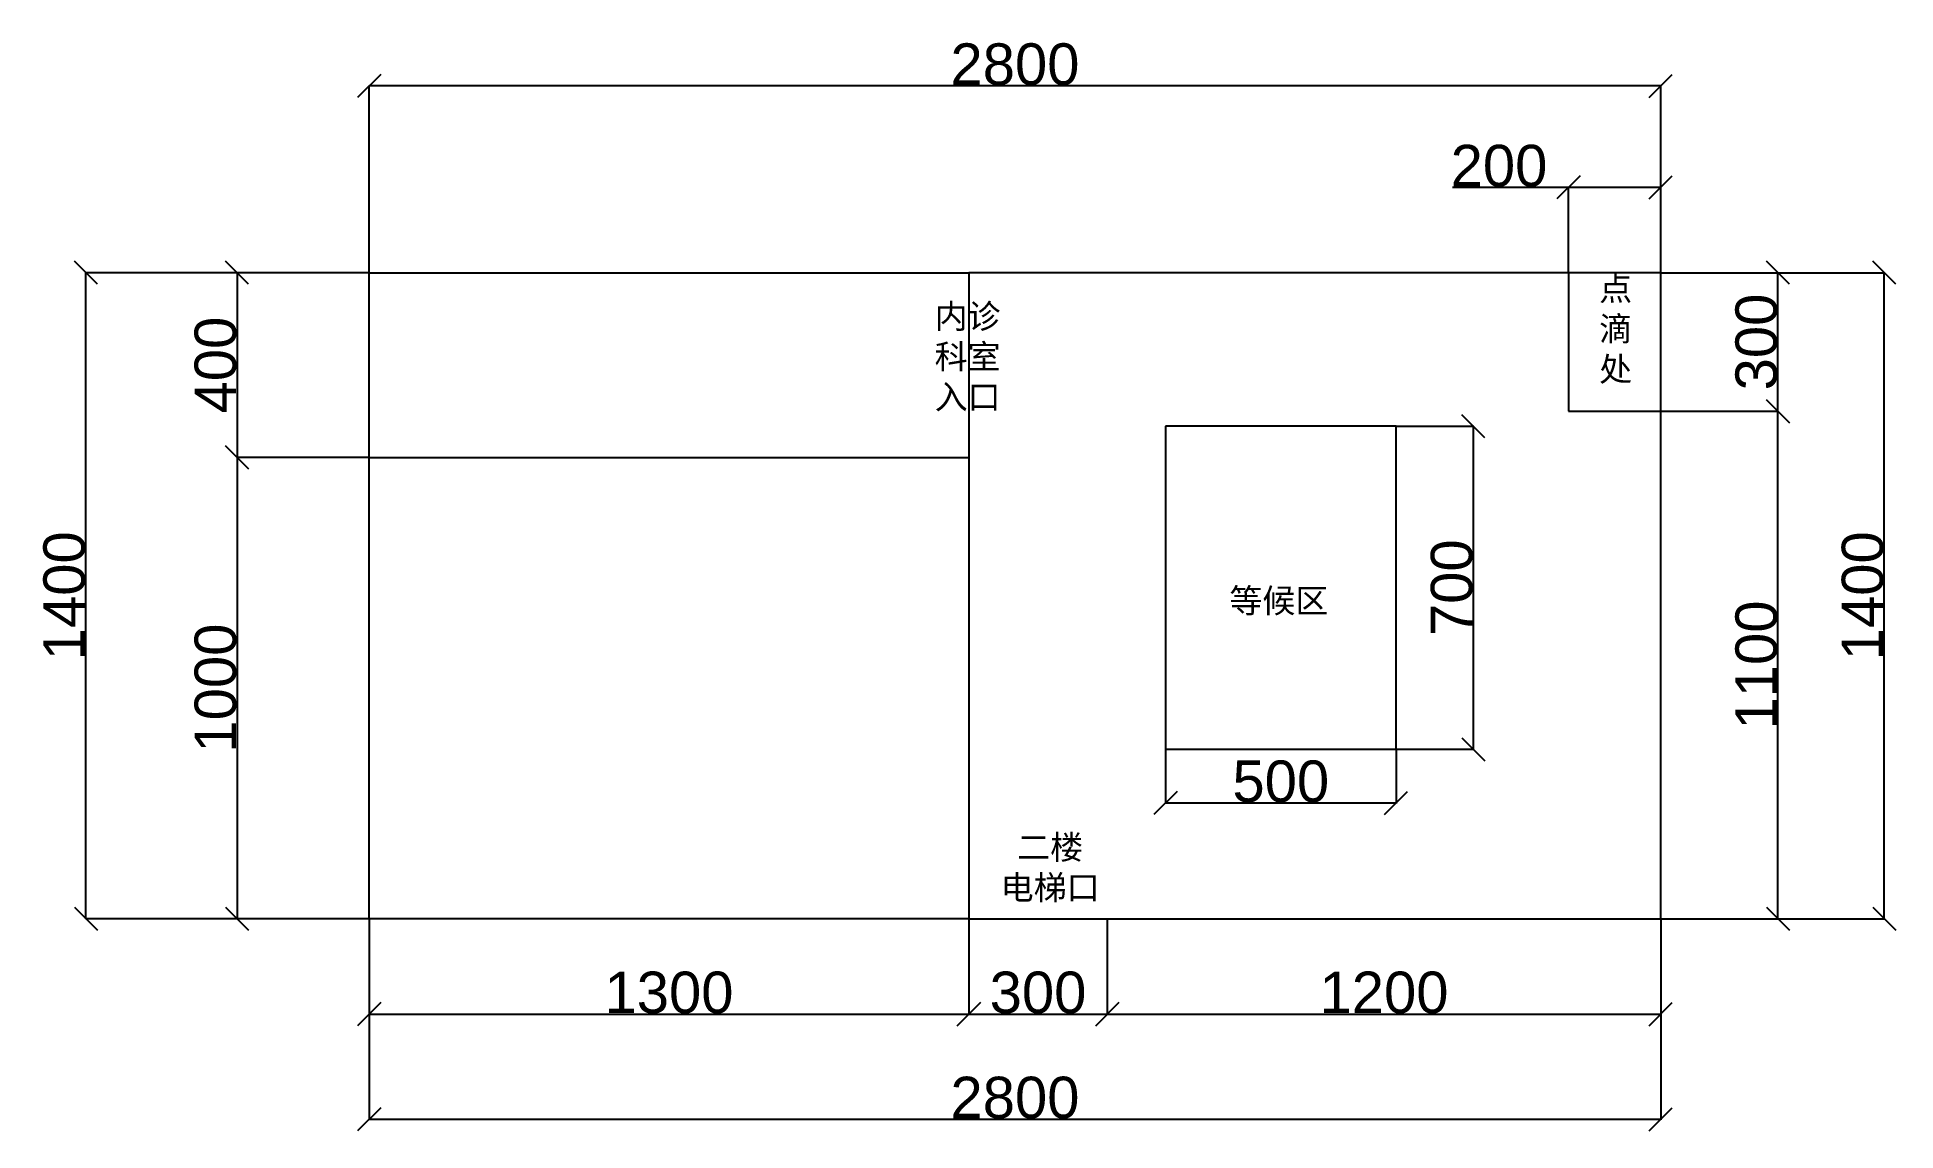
# Model space of a CAD drawing. Header units: millimetres. Extents: x 855 to 4884, y 31 to 2401.
import ezdxf

# ---------------------------------------------------------------- set-up
doc = ezdxf.new("R2010")
doc.units = ezdxf.units.MM
doc.styles.get("Standard").update_dxf_attribs({"font": 'arial.ttf'})
doc.dimstyles.new('ISO-25', dxfattribs={"dimtxt": 90, "dimasz": 50, "dimexe": 1.25, "dimexo": 0.625, "dimtad": 1, "dimtxsty": 'Standard', "dimblk": 'OBLIQUE', "dimcen": 2.5, "dimadec": 0, "dimazin": 0, "dimtfac": 1, "dimtmove": 0, "dimatfit": 3, "dimfxl": 0, "dimarcsym": 0})

# ---------------------------------------------------------------- blocks, each defined once
blk = doc.blocks.new('_Oblique')
at = {"color": 0, "linetype": 'ByBlock', "lineweight": -2}
blk.add_line((-0.5, -0.5), (0.5, 0.5), dxfattribs=at)
blk = doc.blocks.new('*D2')
at = {"color": 0, "lineweight": -2}
for p, q in [((1574.5, 490.2), (1574.5, 282.8)), ((2874.5, 490.2), (2874.5, 282.8)), ((1574.5, 284.1), (2874.5, 284.1))]:
    blk.add_line(p, q, dxfattribs=at)
at = {"layer": 'Defpoints', "color": 0}
for p in [(1574.5, 490.8), (2874.5, 490.8), (2874.5, 284.1)]:
    blk.add_point(p, dxfattribs=at)
at = {"color": 0, "lineweight": -2, "xscale": 50, "yscale": 50, "zscale": 50, "rotation": 180}
blk.add_blockref('_Oblique', (1574.5, 284.1), dxfattribs=at)
at = {"color": 0, "lineweight": -2, "xscale": 50, "yscale": 50, "zscale": 50}
blk.add_blockref('_Oblique', (2874.5, 284.1), dxfattribs=at)
at = {"color": 0, "insert": (2224.5, 330.7), "char_height": 90, "attachment_point": 5}
blk.add_mtext('1300', dxfattribs=at)
blk = doc.blocks.new('*D5')
at = {"color": 0, "lineweight": -2}
for p, q in [((1573.9, 1890.8), (1287, 1890.8)), ((1288.3, 1890.8), (1288.3, 1490.8)), ((1573.9, 1490.8), (1287, 1490.8))]:
    blk.add_line(p, q, dxfattribs=at)
at = {"layer": 'Defpoints', "color": 0}
for p in [(1574.5, 1890.8), (1288.3, 1490.8), (1574.5, 1490.8)]:
    blk.add_point(p, dxfattribs=at)
at = {"color": 0, "lineweight": -2, "xscale": 50, "yscale": 50, "zscale": 50}
for p, rotation in [((1288.3, 1890.8), 90), ((1288.3, 1490.8), 270)]:
    blk.add_blockref('_Oblique', p, dxfattribs=dict(at, rotation=rotation))
at = {"color": 0, "insert": (1241.7, 1690.8), "char_height": 90, "attachment_point": 5, "rotation": 90}
blk.add_mtext('400', dxfattribs=at)
blk = doc.blocks.new('*D6')
at = {"color": 0, "lineweight": -2}
for p, q in [((1573.9, 1490.8), (1287, 1490.8)), ((1288.3, 1490.8), (1288.3, 490.8)), ((1573.9, 490.8), (1287, 490.8))]:
    blk.add_line(p, q, dxfattribs=at)
at = {"layer": 'Defpoints', "color": 0}
for p in [(1574.5, 1490.8), (1288.3, 490.8), (1574.5, 490.8)]:
    blk.add_point(p, dxfattribs=at)
at = {"color": 0, "lineweight": -2, "xscale": 50, "yscale": 50, "zscale": 50}
for p, rotation in [((1288.3, 1490.8), 90), ((1288.3, 490.8), 270)]:
    blk.add_blockref('_Oblique', p, dxfattribs=dict(at, rotation=rotation))
at = {"color": 0, "insert": (1241.7, 990.8), "char_height": 90, "attachment_point": 5, "rotation": 90}
blk.add_mtext('1000', dxfattribs=at)
blk = doc.blocks.new('*D7')
at = {"color": 0, "lineweight": -2}
for p, q in [((2874.5, 490.2), (2874.5, 282.8)), ((3174.5, 490.2), (3174.5, 282.8)), ((2874.5, 284.1), (3174.5, 284.1))]:
    blk.add_line(p, q, dxfattribs=at)
at = {"layer": 'Defpoints', "color": 0}
for p in [(2874.5, 490.8), (3174.5, 490.8), (3174.5, 284.1)]:
    blk.add_point(p, dxfattribs=at)
at = {"color": 0, "lineweight": -2, "xscale": 50, "yscale": 50, "zscale": 50, "rotation": 180}
blk.add_blockref('_Oblique', (2874.5, 284.1), dxfattribs=at)
at = {"color": 0, "lineweight": -2, "xscale": 50, "yscale": 50, "zscale": 50}
blk.add_blockref('_Oblique', (3174.5, 284.1), dxfattribs=at)
at = {"color": 0, "insert": (3024.5, 330.7), "char_height": 90, "attachment_point": 5}
blk.add_mtext('300', dxfattribs=at)
blk = doc.blocks.new('*D8')
at = {"color": 0, "lineweight": -2}
for p, q in [((3174.5, 490.2), (3174.5, 282.8)), ((4374.5, 490.2), (4374.5, 282.8)), ((3174.5, 284.1), (4374.5, 284.1))]:
    blk.add_line(p, q, dxfattribs=at)
at = {"layer": 'Defpoints', "color": 0}
for p in [(3174.5, 490.8), (4374.5, 490.8), (4374.5, 284.1)]:
    blk.add_point(p, dxfattribs=at)
at = {"color": 0, "lineweight": -2, "xscale": 50, "yscale": 50, "zscale": 50, "rotation": 180}
blk.add_blockref('_Oblique', (3174.5, 284.1), dxfattribs=at)
at = {"color": 0, "lineweight": -2, "xscale": 50, "yscale": 50, "zscale": 50}
blk.add_blockref('_Oblique', (4374.5, 284.1), dxfattribs=at)
at = {"color": 0, "insert": (3774.5, 330.7), "char_height": 90, "attachment_point": 5}
blk.add_mtext('1200', dxfattribs=at)
blk = doc.blocks.new('*D9')
at = {"color": 0, "lineweight": -2}
for p, q in [((1574.5, 490.2), (1574.5, 55.1)), ((4374.5, 490.2), (4374.5, 55.1)), ((1574.5, 56.3), (4374.5, 56.3))]:
    blk.add_line(p, q, dxfattribs=at)
at = {"layer": 'Defpoints', "color": 0}
for p in [(1574.5, 490.8), (4374.5, 490.8), (4374.5, 56.3)]:
    blk.add_point(p, dxfattribs=at)
at = {"color": 0, "lineweight": -2, "xscale": 50, "yscale": 50, "zscale": 50, "rotation": 180}
blk.add_blockref('_Oblique', (1574.5, 56.3), dxfattribs=at)
at = {"color": 0, "lineweight": -2, "xscale": 50, "yscale": 50, "zscale": 50}
blk.add_blockref('_Oblique', (4374.5, 56.3), dxfattribs=at)
at = {"color": 0, "insert": (2974.5, 102.9), "char_height": 90, "attachment_point": 5}
blk.add_mtext('2800', dxfattribs=at)
blk = doc.blocks.new('*D10')
at = {"color": 0, "lineweight": -2}
for p, q in [((1573.9, 1890.8), (959.3, 1890.8)), ((960.5, 490.8), (960.5, 1890.8)), ((1573.9, 490.8), (959.3, 490.8))]:
    blk.add_line(p, q, dxfattribs=at)
at = {"layer": 'Defpoints', "color": 0}
for p in [(960.5, 1890.8), (1574.5, 1890.8), (1574.5, 490.8)]:
    blk.add_point(p, dxfattribs=at)
at = {"color": 0, "lineweight": -2, "xscale": 50, "yscale": 50, "zscale": 50}
for p, rotation in [((960.5, 1890.8), 90), ((960.5, 490.8), 270)]:
    blk.add_blockref('_Oblique', p, dxfattribs=dict(at, rotation=rotation))
at = {"color": 0, "insert": (913.9, 1190.8), "char_height": 90, "attachment_point": 5, "rotation": 90}
blk.add_mtext('1400', dxfattribs=at)
blk = doc.blocks.new('*D11')
at = {"color": 0, "lineweight": -2}
for p, q in [((3300.8, 857.7), (3300.8, 740.5)), ((3800.8, 857.7), (3800.8, 740.5)), ((3300.8, 741.8), (3800.8, 741.8))]:
    blk.add_line(p, q, dxfattribs=at)
at = {"layer": 'Defpoints', "color": 0}
for p in [(3300.8, 858.3), (3800.8, 858.3), (3800.8, 741.8)]:
    blk.add_point(p, dxfattribs=at)
at = {"color": 0, "lineweight": -2, "xscale": 50, "yscale": 50, "zscale": 50, "rotation": 180}
blk.add_blockref('_Oblique', (3300.8, 741.8), dxfattribs=at)
at = {"color": 0, "lineweight": -2, "xscale": 50, "yscale": 50, "zscale": 50}
blk.add_blockref('_Oblique', (3800.8, 741.8), dxfattribs=at)
at = {"color": 0, "insert": (3550.8, 788.3), "char_height": 90, "attachment_point": 5}
blk.add_mtext('500', dxfattribs=at)
blk = doc.blocks.new('*D12')
at = {"color": 0, "lineweight": -2}
for p, q in [((3801.4, 1558.3), (3969.4, 1558.3)), ((3968.2, 858.3), (3968.2, 1558.3)), ((3801.4, 858.3), (3969.4, 858.3))]:
    blk.add_line(p, q, dxfattribs=at)
at = {"layer": 'Defpoints', "color": 0}
for p in [(3800.8, 1558.3), (3968.2, 1558.3), (3800.8, 858.3)]:
    blk.add_point(p, dxfattribs=at)
at = {"color": 0, "lineweight": -2, "xscale": 50, "yscale": 50, "zscale": 50}
for p, rotation in [((3968.2, 1558.3), 90), ((3968.2, 858.3), 270)]:
    blk.add_blockref('_Oblique', p, dxfattribs=dict(at, rotation=rotation))
at = {"color": 0, "insert": (3921.6, 1208.3), "char_height": 90, "attachment_point": 5, "rotation": 90}
blk.add_mtext('700', dxfattribs=at)
blk = doc.blocks.new('*D13')
at = {"color": 0, "lineweight": -2}
for p, q in [((4375.1, 1890.8), (4629.7, 1890.8)), ((4628.5, 1590.8), (4628.5, 1890.8)), ((4375.1, 1590.8), (4629.7, 1590.8))]:
    blk.add_line(p, q, dxfattribs=at)
at = {"layer": 'Defpoints', "color": 0}
for p in [(4374.5, 1890.8), (4628.5, 1890.8), (4374.5, 1590.8)]:
    blk.add_point(p, dxfattribs=at)
at = {"color": 0, "lineweight": -2, "xscale": 50, "yscale": 50, "zscale": 50}
for p, rotation in [((4628.5, 1890.8), 90), ((4628.5, 1590.8), 270)]:
    blk.add_blockref('_Oblique', p, dxfattribs=dict(at, rotation=rotation))
at = {"color": 0, "insert": (4581.9, 1740.8), "char_height": 90, "attachment_point": 5, "rotation": 90}
blk.add_mtext('300', dxfattribs=at)
blk = doc.blocks.new('*D14')
at = {"color": 0, "lineweight": -2}
for p, q in [((4375.1, 1590.8), (4629.7, 1590.8)), ((4628.5, 490.8), (4628.5, 1590.8)), ((4375.1, 490.8), (4629.7, 490.8))]:
    blk.add_line(p, q, dxfattribs=at)
at = {"layer": 'Defpoints', "color": 0}
for p in [(4374.5, 1590.8), (4628.5, 1590.8), (4374.5, 490.8)]:
    blk.add_point(p, dxfattribs=at)
at = {"color": 0, "lineweight": -2, "xscale": 50, "yscale": 50, "zscale": 50}
for p, rotation in [((4628.5, 1590.8), 90), ((4628.5, 490.8), 270)]:
    blk.add_blockref('_Oblique', p, dxfattribs=dict(at, rotation=rotation))
at = {"color": 0, "insert": (4581.9, 1040.8), "char_height": 90, "attachment_point": 5, "rotation": 90}
blk.add_mtext('1100', dxfattribs=at)
blk = doc.blocks.new('*D15')
at = {"color": 0, "lineweight": -2}
for p, q in [((4375.1, 1890.8), (4860.3, 1890.8)), ((4859, 490.8), (4859, 1890.8)), ((4375.1, 490.8), (4860.3, 490.8))]:
    blk.add_line(p, q, dxfattribs=at)
at = {"layer": 'Defpoints', "color": 0}
for p in [(4374.5, 1890.8), (4859, 1890.8), (4374.5, 490.8)]:
    blk.add_point(p, dxfattribs=at)
at = {"color": 0, "lineweight": -2, "xscale": 50, "yscale": 50, "zscale": 50}
for p, rotation in [((4859, 1890.8), 90), ((4859, 490.8), 270)]:
    blk.add_blockref('_Oblique', p, dxfattribs=dict(at, rotation=rotation))
at = {"color": 0, "insert": (4812.4, 1190.8), "char_height": 90, "attachment_point": 5, "rotation": 90}
blk.add_mtext('1400', dxfattribs=at)
blk = doc.blocks.new('*D16')
at = {"color": 0, "lineweight": -2}
for p, q in [((4174.5, 2075.9), (3923.2, 2075.9)), ((4174.5, 1891.4), (4174.5, 2077.2)), ((4374.5, 2075.9), (4174.5, 2075.9)), ((4374.5, 1891.4), (4374.5, 2077.2))]:
    blk.add_line(p, q, dxfattribs=at)
at = {"layer": 'Defpoints', "color": 0}
for p in [(4174.5, 2075.9), (4174.5, 1890.8), (4374.5, 1890.8)]:
    blk.add_point(p, dxfattribs=at)
at = {"color": 0, "lineweight": -2, "xscale": 50, "yscale": 50, "zscale": 50, "rotation": 180}
blk.add_blockref('_Oblique', (4174.5, 2075.9), dxfattribs=at)
at = {"color": 0, "lineweight": -2, "xscale": 50, "yscale": 50, "zscale": 50}
blk.add_blockref('_Oblique', (4374.5, 2075.9), dxfattribs=at)
at = {"color": 0, "insert": (4023.8, 2122.5), "char_height": 90, "attachment_point": 5}
blk.add_mtext('200', dxfattribs=at)
blk = doc.blocks.new('*D17')
at = {"color": 0, "lineweight": -2}
for p, q in [((1574.5, 1891.4), (1574.5, 2297)), ((4374.5, 1891.4), (4374.5, 2297)), ((4374.5, 2295.8), (1574.5, 2295.8))]:
    blk.add_line(p, q, dxfattribs=at)
at = {"layer": 'Defpoints', "color": 0}
for p in [(1574.5, 2295.8), (1574.5, 1890.8), (4374.5, 1890.8)]:
    blk.add_point(p, dxfattribs=at)
at = {"color": 0, "lineweight": -2, "xscale": 50, "yscale": 50, "zscale": 50, "rotation": 180}
blk.add_blockref('_Oblique', (1574.5, 2295.8), dxfattribs=at)
at = {"color": 0, "lineweight": -2, "xscale": 50, "yscale": 50, "zscale": 50}
blk.add_blockref('_Oblique', (4374.5, 2295.8), dxfattribs=at)
at = {"color": 0, "insert": (2974.5, 2342.4), "char_height": 90, "attachment_point": 5}
blk.add_mtext('2800', dxfattribs=at)

msp = doc.modelspace()

# ---------------------------------------------------------------- linework, layer by layer
for p, q in [((1574.498, 490.781), (1574.498, 1890.781)), ((1574.498, 1890.781), (2874.498, 1890.781)), ((2874.498, 1890.781), (2874.498, 1490.781)), ((4374.498, 1890.781), (2874.498, 1890.781)), ((4374.498, 1890.781), (4174.498, 1890.781)), ((4174.498, 1890.781), (4174.498, 1590.781)), ((4374.498, 1590.781), (4374.498, 1890.781)), ((4174.498, 1590.781), (4374.498, 1590.781)), ((4374.498, 490.781), (4374.498, 1590.781)), ((3800.776, 1558.3), (3300.776, 1558.3)), ((3300.776, 1558.3), (3300.776, 858.3)), ((3800.776, 858.3), (3800.776, 1558.3)), ((1574.498, 1490.781), (2874.498, 1490.781)), ((2874.498, 1490.781), (2874.498, 490.781)), ((3300.776, 858.3), (3800.776, 858.3)), ((2874.498, 490.781), (1574.498, 490.781)), ((2874.498, 490.781), (3174.498, 490.781)), ((3174.498, 490.781), (4374.498, 490.781))]:
    msp.add_line(p, q)

# ---------------------------------------------------------------- texts
at = {"char_height": 52.41262, "attachment_point": 1}
for s, insert in [('{\\fSimSun|b0|i0|c134|p34;点\\P滴\\P处}', (4240.982, 1883.097)), ('{\\fSimSun|b0|i0|c134|p34;内诊\\P科室\\P入口}', (2800.326, 1822.849)), ('{\\fSimSun|b0|i0|c134|p34;等候区}', (3439.362, 1206.403)), ('{\\fSimSun|b0|i0|c134|p34; 二楼\\P电梯口}', (2943.514, 672.216))]:
    msp.add_mtext_dynamic_manual_height_columns(s, width=7256.20476, gutter_width=262.063, heights=[0], dxfattribs=dict(at, insert=insert))

# ---------------------------------------------------------------- dimensions: what is measured, and where the dimension line sits
for base, p1, p2, picture, middle in [((1574.498, 2295.782), (4374.498, 1890.781), (1574.498, 1890.781), '*D17', (2974.498, 2342.359)), ((4174.498, 2075.913), (4374.498, 1890.781), (4174.498, 1890.781), '*D16', (4023.835, 2122.489)), ((3800.776, 741.753), (3300.776, 858.3), (3800.776, 858.3), '*D11', (3550.776, 788.33)), ((2874.498, 284.095), (1574.498, 490.781), (2874.498, 490.781), '*D2', (2224.498, 330.702)), ((4374.498, 56.312), (1574.498, 490.781), (4374.498, 490.781), '*D9', (2974.498, 102.889)), ((3174.498, 284.095), (2874.498, 490.781), (3174.498, 490.781), '*D7', (3024.498, 330.702)), ((4374.498, 284.095), (3174.498, 490.781), (4374.498, 490.781), '*D8', (3774.498, 330.671))]:
    dim = msp.add_linear_dim(base=base, p1=p1, p2=p2, dimstyle='ISO-25')
    dim.commit()
    dim.dimension.update_dxf_attribs({"geometry": picture, "text_midpoint": middle})
for base, p1, p2, picture, middle in [((960.509, 1890.781), (1574.498, 490.781), (1574.498, 1890.781), '*D10', (913.932, 1190.781)), ((1288.26, 1490.781), (1574.498, 1890.781), (1574.498, 1490.781), '*D5', (1241.683, 1690.781)), ((4628.5, 1890.781), (4374.498, 1590.781), (4374.498, 1890.781), '*D13', (4581.892, 1740.781)), ((4859.025, 1890.781), (4374.498, 490.781), (4374.498, 1890.781), '*D15', (4812.449, 1190.781)), ((4628.5, 1590.781), (4374.498, 490.781), (4374.498, 1590.781), '*D14', (4581.923, 1040.781)), ((3968.194, 1558.3), (3800.776, 858.3), (3800.776, 1558.3), '*D12', (3921.617, 1208.3)), ((1288.26, 490.781), (1574.498, 1490.781), (1574.498, 490.781), '*D6', (1241.683, 990.781))]:
    dim = msp.add_linear_dim(base=base, p1=p1, p2=p2, angle=90, dimstyle='ISO-25')
    dim.commit()
    dim.dimension.update_dxf_attribs({"geometry": picture, "text_midpoint": middle})

doc.saveas('drawing.dxf')
